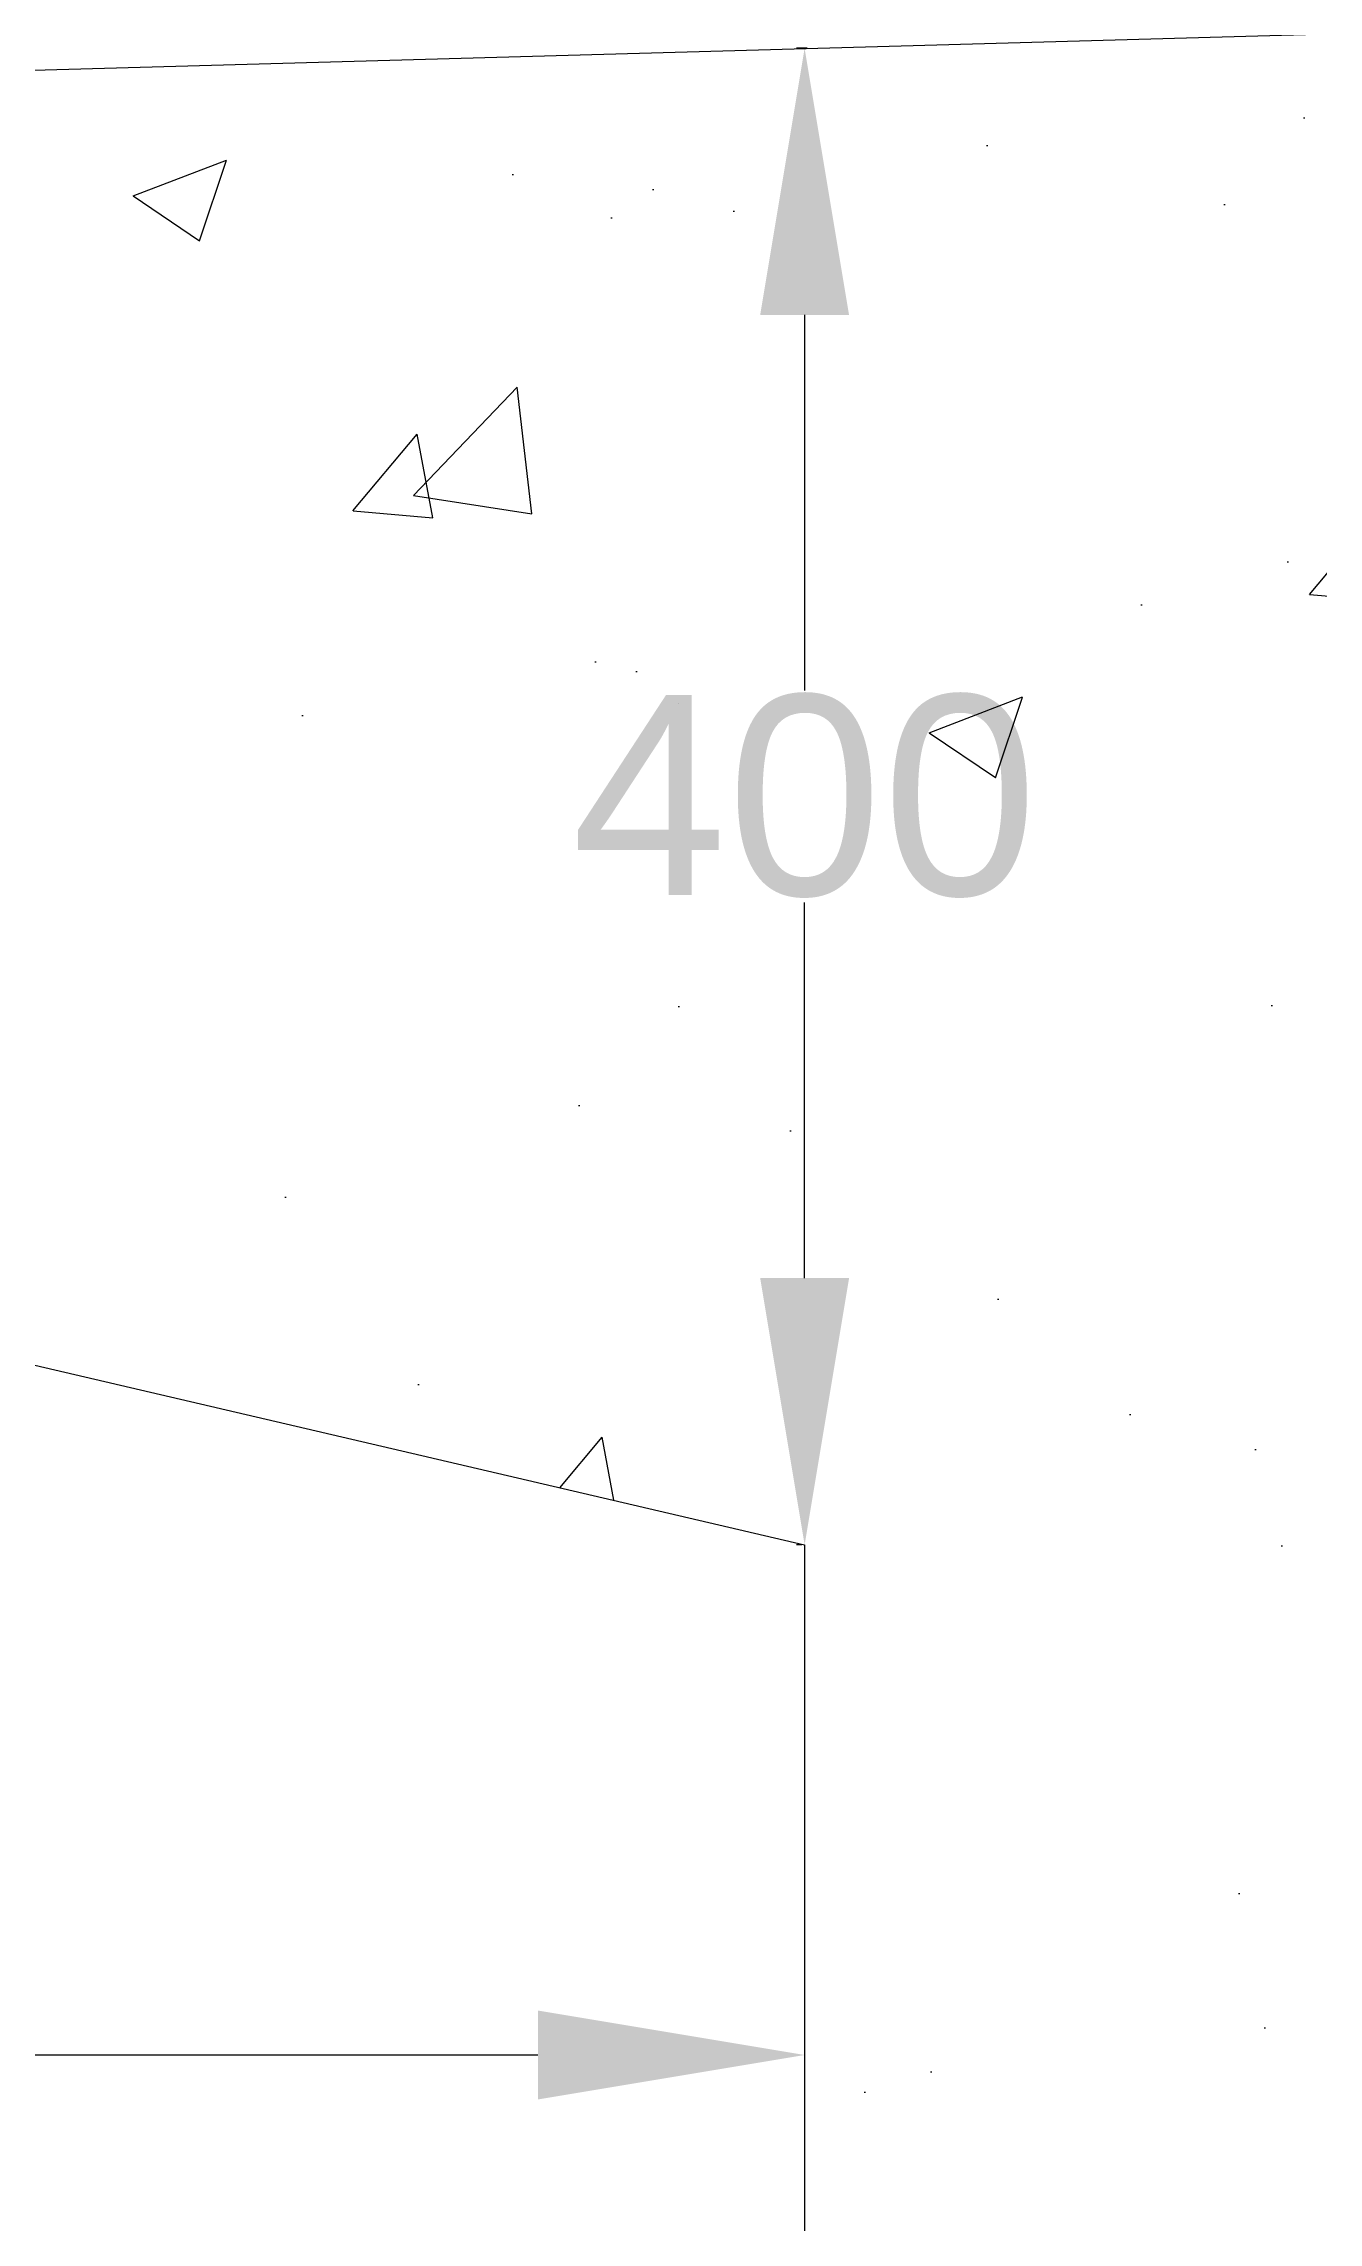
# Model space of a CAD drawing. Header units: inches. Extents: x 4060 to 5459, y 2 to 1025.
# Drawn here: x 4278.62 to 4307.3, y 141.6 to 190.63 of the extents above; entities that cross this region are included whole.
import ezdxf

# ---------------------------------------------------------------- set-up
doc = ezdxf.new("R2010")
doc.units = ezdxf.units.IN
doc.header["$MEASUREMENT"] = 0
doc.layers.add('DIMENSIONS', color=7, linetype='Continuous')
doc.styles.get("Standard").update_dxf_attribs({"font": 'arial.ttf', "height": 4.5})
doc.dimstyles.get("Standard").update_dxf_attribs({"dimtxt": 0.18, "dimasz": 6, "dimexe": 0.18, "dimexo": 0.0625, "dimgap": 0.09, "dimtad": 0, "dimtih": 1, "dimtoh": 1, "dimdec": 4, "dimzin": 0, "dimdsep": 46, "dimtxsty": 'Standard', "dimcen": 0.09, "dimadec": 0, "dimazin": 0, "dimtfac": 1, "dimtdec": 4, "dimtofl": 0, "dimtmove": 0, "dimatfit": 3, "dimfxl": 1, "dimtolj": 1, "dimtzin": 0, "dimarcsym": 0})

# ---------------------------------------------------------------- blocks, each defined once
blk = doc.blocks.new('*D42')
at = {"layer": 'Defpoints', "color": 0, "transparency": 16777216}
for p in [(4295.869, 190.522), (4295.745, 156.849), (4295.745, 156.849)]:
    blk.add_point(p, dxfattribs=at)
at = {"layer": 'DIMENSIONS', "color": 0, "lineweight": -2, "transparency": 16777216}
for p, q in [((4295.806, 190.522), (4295.565, 190.522)), ((4295.745, 184.522), (4295.745, 176.073)), ((4295.745, 162.849), (4295.745, 171.298)), ((4295.683, 156.849), (4295.565, 156.849))]:
    blk.add_line(p, q, dxfattribs=at)
at = {"layer": 'DIMENSIONS', "color": 0, "transparency": 16777216}
for points in [[(4294.745, 184.522), (4296.745, 184.522), (4295.745, 190.522)], [(4294.745, 162.849), (4296.745, 162.849), (4295.745, 156.849)]]:
    blk.add_solid(points, dxfattribs=at)
at = {"layer": 'DIMENSIONS', "color": 0, "transparency": 16777216, "insert": (4295.745, 173.685), "char_height": 4.5, "attachment_point": 5}
blk.add_mtext('\\A1;400', dxfattribs=at)
blk = doc.blocks.new('*D43')
at = {"layer": 'Defpoints', "color": 0, "transparency": 16777216}
for p in [(4194.536, 180.474), (4295.745, 156.849), (4295.745, 145.37)]:
    blk.add_point(p, dxfattribs=at)
at = {"layer": 'DIMENSIONS', "color": 0, "lineweight": -2, "transparency": 16777216}
for p, q in [((4194.536, 180.412), (4194.536, 145.19)), ((4295.745, 156.786), (4295.745, 145.19)), ((4200.536, 145.37), (4238.551, 145.37)), ((4289.745, 145.37), (4251.731, 145.37))]:
    blk.add_line(p, q, dxfattribs=at)
at = {"layer": 'DIMENSIONS', "color": 0, "transparency": 16777216}
for points in [[(4200.536, 146.37), (4200.536, 144.37), (4194.536, 145.37)], [(4289.745, 146.37), (4289.745, 144.37), (4295.745, 145.37)]]:
    blk.add_solid(points, dxfattribs=at)
at = {"layer": 'DIMENSIONS', "color": 0, "transparency": 16777216, "insert": (4245.141, 145.37), "char_height": 4.5, "attachment_point": 5}
blk.add_mtext('\\A1;1350', dxfattribs=at)

msp = doc.modelspace()

# ---------------------------------------------------------------- hatches: boundary and pattern name
h = msp.add_hatch()
h.set_pattern_fill('AR-CONC', color=0, scale=3, style=0)
h.set_pattern_definition([(50, (0, 0), (21.517805, -1.882564), [2.25, -24.75]), (355, (0, 0), (-4.16254, 22.56576), [1.8, -19.8]), (100.4514, (1.793, -0.157), (17.35528, 20.68319), [1.91221, -21.03426]), (46.1842, (0, 6), (32.01723, -4.96557), [3.375, -37.125]), (96.6356, (2.668, 5.586), (28.03988, 29.22354), [2.8683, -31.5514]), (351.1842, (0, 6), (28.03986, 29.22356), [2.7, -29.7]), (21, (3, 4.5), (17.90721, -12.07857), [2.25, -24.75]), (326, (3, 4.5), (7.29946, 21.7545), [1.8, -19.8]), (71.4514, (4.492, 3.493), (25.20668, 9.675915), [1.91221, -21.03426]), (37.5, (0, 0), (0.364796, 9.986816), [0, -19.56, 0, -20.1, 0, -19.875]), (7.5, (0, 0), (7.892086, 11.832351), [0, -11.46, 0, -19.11, 0, -7.575]), (327.5, (-6.69, 0), (16.014673, -0.676646), [0, -7.5, 0, -23.4, 0, -31.05]), (317.5, (-9.69, 0), (17.495585, 3.00315), [0, -9.75, 0, -15.54, 0, -22.05])])
h.paths.add_polyline_path([(4632.81134, 180.83294), (4632.81134, 212.8124), (4592.54908, 212.8124), (4592.54908, 189.15148), (4518.73573, 191.08736), (4518.36242, 66.93567), (4531.64097, 66.93567), (4531.64097, 156.92325)])
h.paths.add_polyline_path([(4308.53236, 190.87686), (4234.67395, 188.80744), (4234.67395, 212.27575), (4194.53643, 212.27575), (4194.53643, 180.47444), (4295.74504, 156.84883), (4295.74504, 66.93567), (4308.15968, 66.93567)])

# ---------------------------------------------------------------- linework, layer by layer
at = {"color": 0}
for points in [[(4194.53643, 212.27575), (4234.67395, 212.27575), (4234.67395, 188.80744), (4414.04226, 193.83312), (4592.54908, 189.15148), (4592.54908, 212.8124), (4632.81134, 212.8124), (4632.81134, 180.83294), (4531.64097, 156.92325), (4531.64097, 67.12868)], [(4194.53643, 212.27575), (4194.53643, 180.47444), (4295.74504, 156.84883), (4295.74504, 66.8942)]]:
    msp.add_lwpolyline(points, dxfattribs=at)

# ---------------------------------------------------------------- dimensions: what is measured, and where the dimension line sits
at = {"layer": 'DIMENSIONS', "color": 0}
dim = msp.add_linear_dim(base=(4295.74504, 156.84883), p1=(4295.86878, 190.52204), p2=(4295.74504, 156.84883), angle=90, text='400', dimstyle='Standard', dxfattribs=at)
dim.commit()
dim.dimension.update_dxf_attribs({"geometry": '*D42', "text_midpoint": (4295.74504, 173.68544)})
dim = msp.add_linear_dim(base=(4295.74504, 145.37036), p1=(4194.53643, 180.47444), p2=(4295.74504, 156.84883), text='1350', dimstyle='Standard', dxfattribs=at)
dim.commit()
dim.dimension.update_dxf_attribs({"geometry": '*D43', "text_midpoint": (4245.14074, 145.37036)})

doc.saveas('drawing.dxf')
